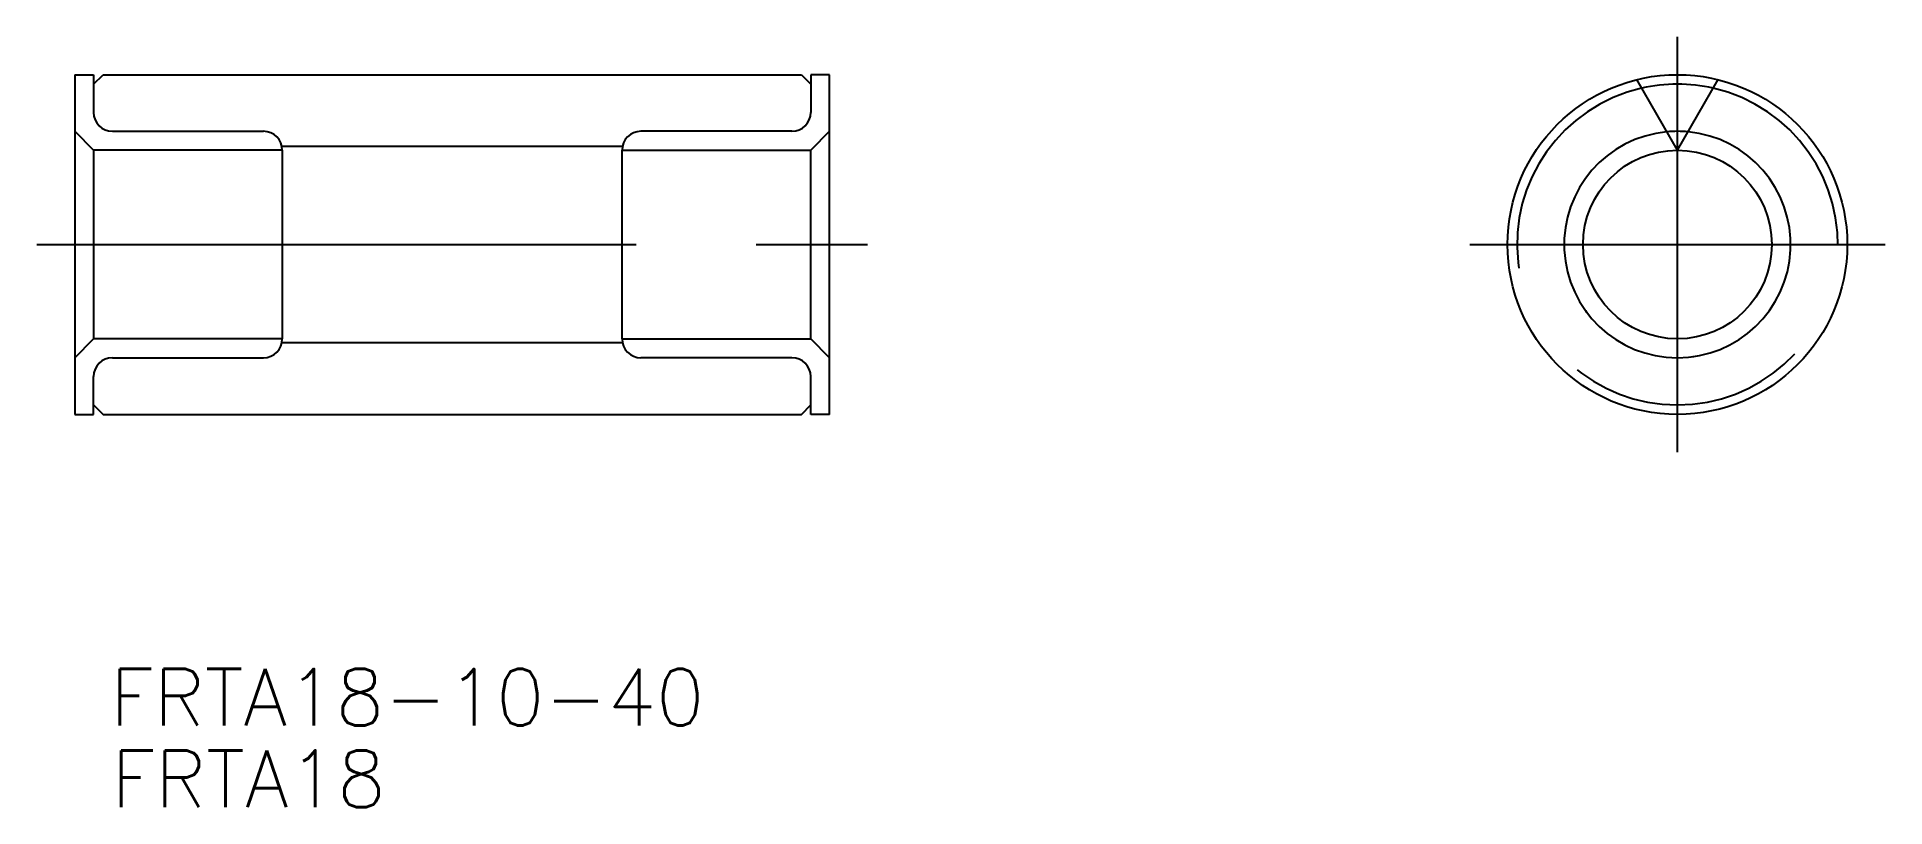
# Model space of a CAD drawing. Extents: x -2 to 95.9, y -29.8 to 11.
import ezdxf

# ---------------------------------------------------------------- set-up
doc = ezdxf.new("R2010")
doc.units = 0
doc.linetypes.add('CENTER', pattern=[50.8, 31.75, -6.35, 6.35, -6.35])
doc.linetypes.add('DASHED', pattern=[19.05, 12.7, -6.35])
doc.layers.get('0').update_dxf_attribs({"linetype": 'CONTINUOUS'})
doc.layers.add('CENTER', color=1, linetype='CENTER')
doc.styles.get("Standard").update_dxf_attribs({"font": 'txt.shx', "height": 3, "bigfont": 'bigfont.shx'})

# ---------------------------------------------------------------- blocks, each defined once
blk = doc.blocks.new('*U2')
at = {"color": 7, "linetype": 'CONTINUOUS'}
blk.add_text('FRTA18-10-40', height=3, dxfattribs=at).set_placement((1.871, -25.489))
blk = doc.blocks.new('*U3')
at = {"color": 7, "linetype": 'CONTINUOUS'}
blk.add_text('FRTA18', height=3, dxfattribs=at).set_placement((1.948, -29.808))

msp = doc.modelspace()

# ---------------------------------------------------------------- linework, layer by layer
at = {"color": 7, "linetype": 'CONTINUOUS'}
for p, q in [((0, 9), (1, 9)), ((0, 9), (0, -9)), ((1, 9), (1, 7)), ((1, 8.5), (1.5, 9)), ((1.5, 9), (38.5, 9)), ((38.5, 9), (39, 8.5)), ((39, 9), (39, 7)), ((40, 9), (39, 9)), ((40, -9), (40, 9)), ((84.917, 5), (82.759, 8.737)), ((84.917, 5), (87.075, 8.737)), ((0, 6), (1, 5)), ((2, 6), (10, 6)), ((38, 6), (30, 6)), ((40, 6), (39, 5)), ((11, 5), (1, 5)), ((1, 5), (1, -5)), ((29.02, 5.2), (10.98, 5.2)), ((11, 5), (11, -5)), ((29, -5), (29, 5)), ((29, 5), (39, 5)), ((39, -5), (39, 5)), ((0, -6), (1, -5)), ((11, -5), (1, -5)), ((29.02, -5.2), (10.98, -5.2)), ((29, -5), (39, -5)), ((40, -6), (39, -5)), ((2, -6), (10, -6)), ((38, -6), (30, -6)), ((1, -9), (1, -7)), ((39, -9), (39, -7)), ((1, -8.5), (1.5, -9)), ((38.5, -9), (39, -8.5)), ((0, -9), (1, -9)), ((1.5, -9), (38.5, -9)), ((40, -9), (39, -9))]:
    msp.add_line(p, q, dxfattribs=at)
for radius in [9, 5]:
    msp.add_circle((84.917, 0), radius, dxfattribs=at)
at = {"color": 3, "linetype": 'DASHED'}
for radius, start, end in [(8.5, 102.89536, 77.10464), (6, 95.37568, 84.62432)]:
    msp.add_arc((84.917, 0), radius, start, end, dxfattribs=at)
at = {"color": 7, "linetype": 'CONTINUOUS'}
for centre, radius, start, end in [((84.917, 0), 8.5, 77.10464, 102.89536), ((2, 7), 1, 180, 270), ((38, 7), 1, 270, 0), ((10, 5), 1, 0, 90), ((30, 5), 1, 90, 180), ((84.917, 0), 6, 95.37568, 84.62432), ((84.917, 0), 6, 84.62432, 95.37568), ((10, -5), 1, 270, 0), ((30, -5), 1, 180, 270), ((2, -7), 1, 90, 180), ((38, -7), 1, 0, 90)]:
    msp.add_arc(centre, radius, start, end, dxfattribs=at)
at = {"layer": 'CENTER', "color": 1, "linetype": 'CENTER'}
for p, q in [((84.917, -11), (84.917, 11)), ((-2, 0), (42, 0)), ((73.917, 0), (95.917, 0))]:
    msp.add_line(p, q, dxfattribs=at)

# ---------------------------------------------------------------- block references
at = {"color": 7, "linetype": 'CONTINUOUS'}
for name in ['*U2', '*U3']:
    msp.add_blockref(name, (0, 0), dxfattribs=at)

doc.saveas('drawing.dxf')
